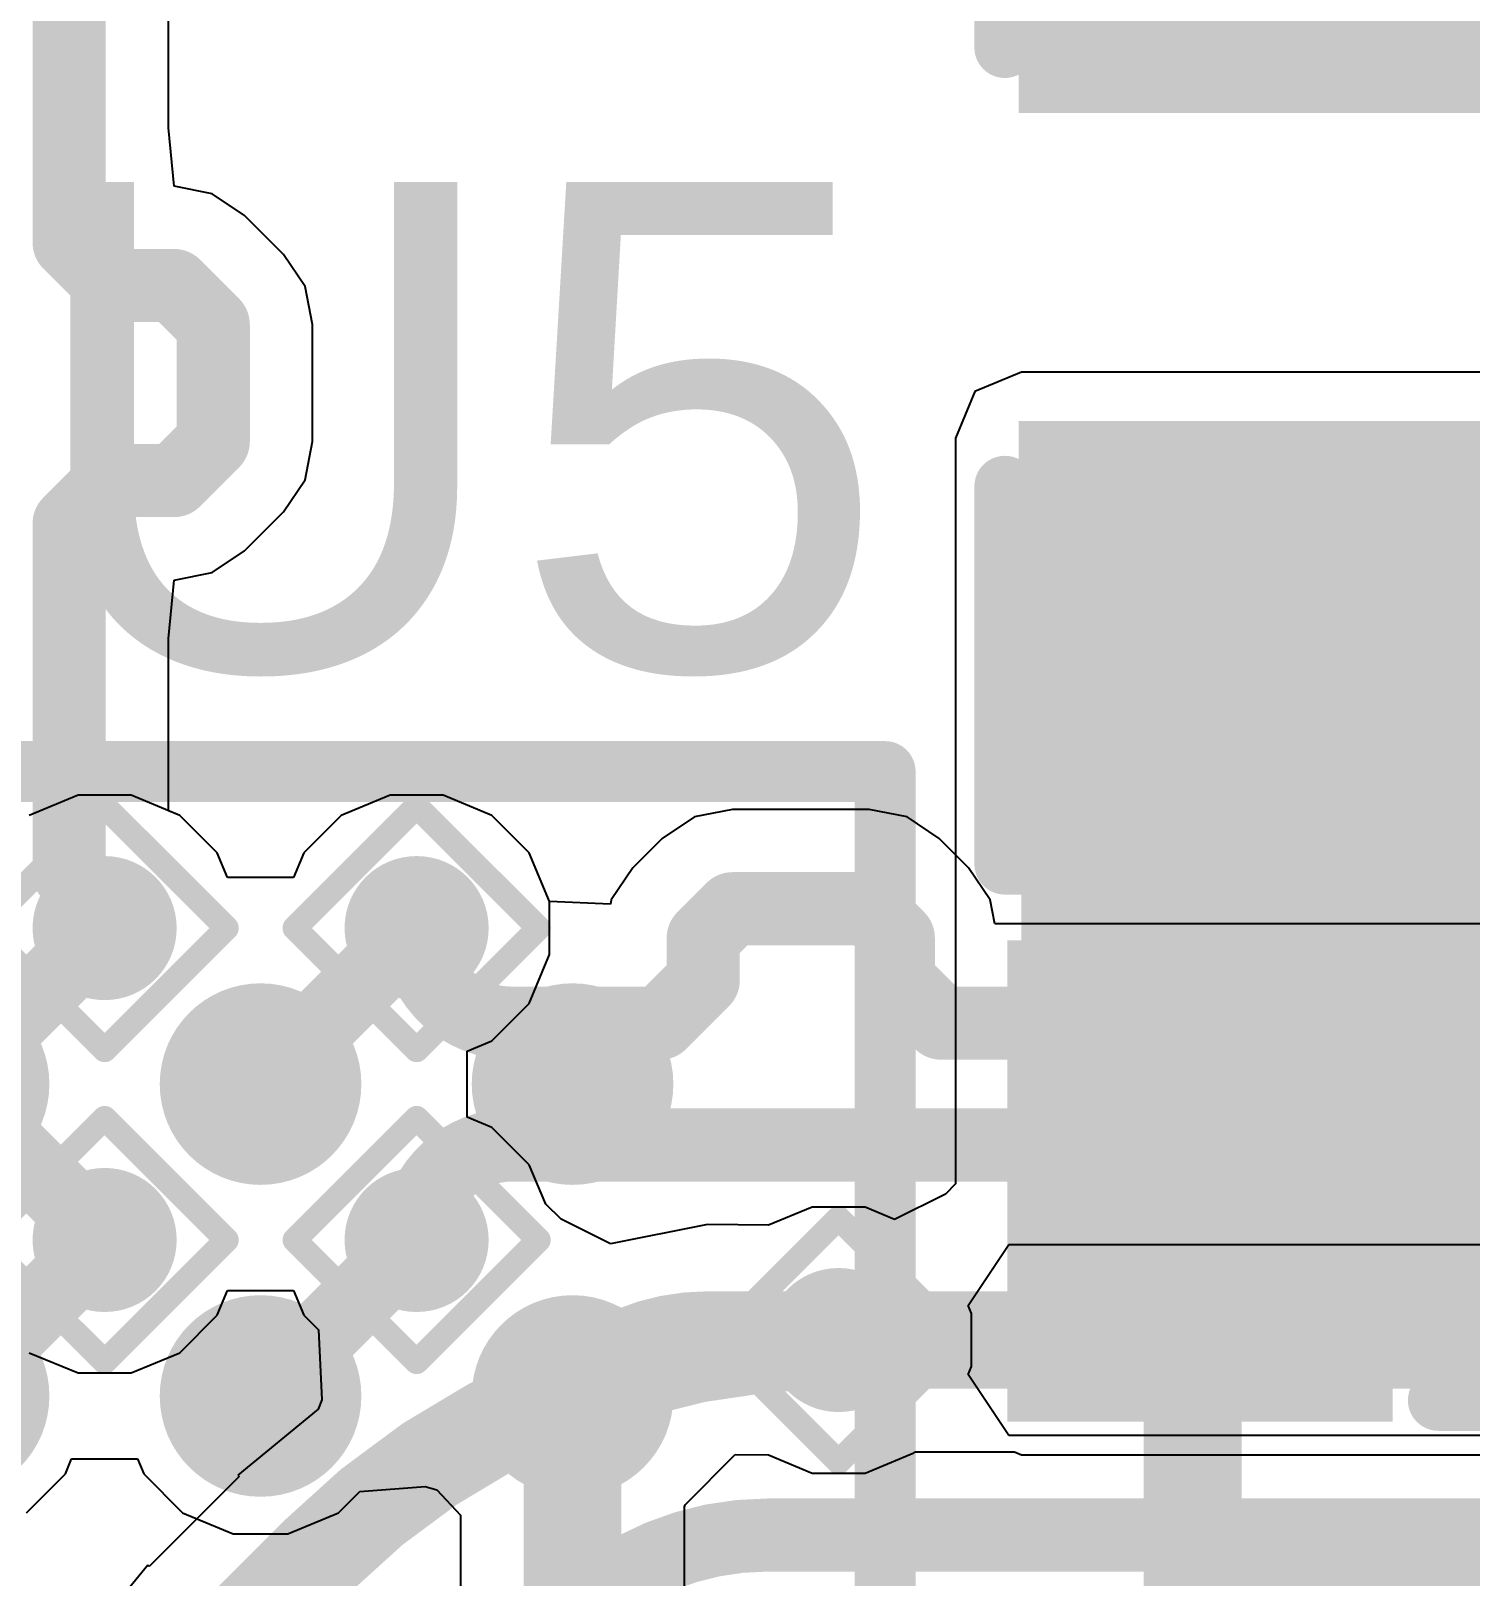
# Model space of a CAD drawing. Header units: inches. Extents: x -0.2 to 17.4, y -0.2 to 2.6.
# Drawn here: x 1.0958 to 1.2138, y 0.3406 to 0.4674 of the extents above; entities that cross this region are included whole.
import ezdxf

# ---------------------------------------------------------------- set-up
doc = ezdxf.new("R2010")
doc.units = ezdxf.units.IN
doc.header["$MEASUREMENT"] = 0
for name, color, linetype in [('Bottom Layer', 5, 'Continuous'), ('Drill Drawing', 1, 'Continuous'), ('Top Layer', 1, 'Continuous'), ('Top Overlay', 2, 'Continuous'), ('Top Paste', 8, 'Continuous'), ('Top Solder', 216, 'Continuous'), ('Via Holes', 16, 'Continuous')]:
    doc.layers.add(name, color=color, linetype=linetype)
doc.styles.add('Arial', font='', dxfattribs={"height": 0.2})
doc.styles.add('Arial_Bold', font='', dxfattribs={"height": 0.2})
doc.styles.get('Arial').set_extended_font_data('Arial')
doc.styles.get('Arial_Bold').set_extended_font_data('Arial', bold=True)

# ---------------------------------------------------------------- blocks, each defined once
blk = doc.blocks.new('TC358870XBG_17')
at = {"layer": 'Top Layer'}
h = blk.add_hatch(color=1, dxfattribs=at)
edge = h.paths.add_edge_path()
edge.add_arc((0.08957, 0.11516), 0.0063, 0, 360)
h = blk.add_hatch(color=1, dxfattribs=at)
edge = h.paths.add_edge_path()
edge.add_arc((0.11516, 0.11516), 0.0063, 0, 360)
h = blk.add_hatch(color=1, dxfattribs=at)
edge = h.paths.add_edge_path()
edge.add_arc((0.08957, 0.08957), 0.0063, 0, 360)
h = blk.add_hatch(color=1, dxfattribs=at)
edge = h.paths.add_edge_path()
edge.add_arc((0.11516, 0.08957), 0.0063, 0, 360)
at = {"layer": 'Top Paste'}
h = blk.add_hatch(color=8, dxfattribs=at)
edge = h.paths.add_edge_path()
edge.add_arc((0.08957, 0.11516), 0.0063, 0, 360)
h = blk.add_hatch(color=8, dxfattribs=at)
edge = h.paths.add_edge_path()
edge.add_arc((0.11516, 0.11516), 0.0063, 0, 360)
h = blk.add_hatch(color=8, dxfattribs=at)
edge = h.paths.add_edge_path()
edge.add_arc((0.08957, 0.08957), 0.0063, 0, 360)
h = blk.add_hatch(color=8, dxfattribs=at)
edge = h.paths.add_edge_path()
edge.add_arc((0.11516, 0.08957), 0.0063, 0, 360)
at = {"layer": 'Top Solder'}
h = blk.add_hatch(color=216, dxfattribs=at)
edge = h.paths.add_edge_path()
edge.add_arc((0.06398, 0.11516), 0.00827, 0, 360)
h = blk.add_hatch(color=216, dxfattribs=at)
edge = h.paths.add_edge_path()
edge.add_arc((0.08957, 0.11516), 0.00827, 0, 360)
h = blk.add_hatch(color=216, dxfattribs=at)
edge = h.paths.add_edge_path()
edge.add_arc((0.11516, 0.11516), 0.00827, 0, 360)
h = blk.add_hatch(color=216, dxfattribs=at)
edge = h.paths.add_edge_path()
edge.add_arc((0.06398, 0.08957), 0.00827, 0, 360)
h = blk.add_hatch(color=216, dxfattribs=at)
edge = h.paths.add_edge_path()
edge.add_arc((0.08957, 0.08957), 0.00827, 0, 360)
h = blk.add_hatch(color=216, dxfattribs=at)
edge = h.paths.add_edge_path()
edge.add_arc((0.11516, 0.08957), 0.00827, 0, 360)
at = {"layer": 'Top Overlay'}
for points in [[(-0.1408, 0.1408, 0.005, 0.005, 0), (0.1408, 0.1408, 0.005, 0.005, 0)], [(0.1408, -0.1408, 0.005, 0.005, 0), (0.1408, 0.1408, 0.005, 0.005, 0)]]:
    blk.add_lwpolyline(points, format="xyseb", dxfattribs=at)
blk.add_lwpolyline([(0.13955, 0.1408, 0.0025, 0.0025, 1), (0.14205, 0.1408, 0.0025, 0.0025, 1)], format="xyseb", close=True, dxfattribs=at)
blk.add_lwpolyline([(0.13955, 0.1408, 0.0025, 0.0025, 1), (0.14205, 0.1408, 0.0025, 0.0025, 1)], format="xyseb", close=True, dxfattribs=at)
blk = doc.blocks.new('IND_0603__1608_M_______75')
at = {"layer": 'Top Layer'}
for points in [[(-0.03937, 0.01575), (-0.01575, 0.01575), (-0.01575, -0.01575), (-0.03937, -0.01575)], [(0.01575, 0.01575), (0.03937, 0.01575), (0.03937, -0.01575), (0.01575, -0.01575)]]:
    blk.add_hatch(color=1, dxfattribs=at).paths.add_polyline_path(points)
at = {"layer": 'Top Paste'}
for points in [[(-0.03937, 0.01575), (-0.01575, 0.01575), (-0.01575, -0.01575), (-0.03937, -0.01575)], [(0.01575, 0.01575), (0.03937, 0.01575), (0.03937, -0.01575), (0.01575, -0.01575)]]:
    blk.add_hatch(color=8, dxfattribs=at).paths.add_polyline_path(points)
at = {"layer": 'Top Solder'}
for points in [[(-0.04337, 0.01975), (-0.01175, 0.01975), (-0.01175, -0.01975), (-0.04337, -0.01975)], [(0.01175, 0.01975), (0.04337, 0.01975), (0.04337, -0.01975), (0.01175, -0.01975)]]:
    blk.add_hatch(color=216, dxfattribs=at).paths.add_polyline_path(points)
at = {"layer": 'Top Overlay'}
for points in [[(-0.008, 0.018, 0.005, 0.005, 0), (0.009, 0.018, 0.005, 0.005, 0)], [(-0.008, -0.018, 0.005, 0.005, 0), (0.009, -0.018, 0.005, 0.005, 0)]]:
    blk.add_lwpolyline(points, format="xyseb", dxfattribs=at)
for points in [[(-0.00925, 0.018, 0.0025, 0.0025, 1), (-0.00675, 0.018, 0.0025, 0.0025, 1)], [(0.00775, 0.018, 0.0025, 0.0025, 1), (0.01025, 0.018, 0.0025, 0.0025, 1)], [(-0.00925, -0.018, 0.0025, 0.0025, 1), (-0.00675, -0.018, 0.0025, 0.0025, 1)], [(0.00775, -0.018, 0.0025, 0.0025, 1), (0.01025, -0.018, 0.0025, 0.0025, 1)]]:
    blk.add_lwpolyline(points, format="xyseb", close=True, dxfattribs=at)
blk = doc.blocks.new('C___0603_89')
at = {"layer": 'Top Layer'}
for points in [[(-0.015, 0.0175), (-0.015, -0.0175), (-0.045, -0.0175), (-0.045, 0.0175)], [(0.045, 0.0175), (0.045, -0.0175), (0.015, -0.0175), (0.015, 0.0175)]]:
    blk.add_hatch(color=1, dxfattribs=at).paths.add_polyline_path(points)
at = {"layer": 'Top Paste'}
for points in [[(-0.015, 0.0175), (-0.015, -0.0175), (-0.045, -0.0175), (-0.045, 0.0175)], [(0.045, 0.0175), (0.045, -0.0175), (0.015, -0.0175), (0.015, 0.0175)]]:
    blk.add_hatch(color=8, dxfattribs=at).paths.add_polyline_path(points)
at = {"layer": 'Top Solder'}
for points in [[(-0.01264, 0.01986), (-0.01264, -0.01986), (-0.04736, -0.01986), (-0.04736, 0.01986)], [(0.04736, 0.01986), (0.04736, -0.01986), (0.01264, -0.01986), (0.01264, 0.01986)]]:
    blk.add_hatch(color=216, dxfattribs=at).paths.add_polyline_path(points)
at = {"layer": 'Top Overlay'}
for points in [[(-0.049, -0.021, 0.005, 0.005, 0), (-0.049, 0.021, 0.005, 0.005, 0)], [(-0.018, 0.021, 0.005, 0.005, 0), (-0.049, 0.021, 0.005, 0.005, 0)], [(0.049, 0.021, 0.005, 0.005, 0), (0.018, 0.021, 0.005, 0.005, 0)], [(0.049, -0.021, 0.005, 0.005, 0), (0.049, 0.021, 0.005, 0.005, 0)], [(-0.018, -0.021, 0.005, 0.005, 0), (-0.049, -0.021, 0.005, 0.005, 0)], [(0.049, -0.021, 0.005, 0.005, 0), (0.018, -0.021, 0.005, 0.005, 0)]]:
    blk.add_lwpolyline(points, format="xyseb", dxfattribs=at)
for points in [[(-0.05025, 0.021, 0.0025, 0.0025, 1), (-0.04775, 0.021, 0.0025, 0.0025, 1)], [(-0.05025, 0.021, 0.0025, 0.0025, 1), (-0.04775, 0.021, 0.0025, 0.0025, 1)], [(-0.01925, 0.021, 0.0025, 0.0025, 1), (-0.01675, 0.021, 0.0025, 0.0025, 1)], [(0.01675, 0.021, 0.0025, 0.0025, 1), (0.01925, 0.021, 0.0025, 0.0025, 1)], [(0.04775, 0.021, 0.0025, 0.0025, 1), (0.05025, 0.021, 0.0025, 0.0025, 1)], [(0.04775, 0.021, 0.0025, 0.0025, 1), (0.05025, 0.021, 0.0025, 0.0025, 1)], [(-0.05025, -0.021, 0.0025, 0.0025, 1), (-0.04775, -0.021, 0.0025, 0.0025, 1)], [(-0.05025, -0.021, 0.0025, 0.0025, 1), (-0.04775, -0.021, 0.0025, 0.0025, 1)], [(-0.01925, -0.021, 0.0025, 0.0025, 1), (-0.01675, -0.021, 0.0025, 0.0025, 1)], [(0.01675, -0.021, 0.0025, 0.0025, 1), (0.01925, -0.021, 0.0025, 0.0025, 1)], [(0.04775, -0.021, 0.0025, 0.0025, 1), (0.05025, -0.021, 0.0025, 0.0025, 1)], [(0.04775, -0.021, 0.0025, 0.0025, 1), (0.05025, -0.021, 0.0025, 0.0025, 1)]]:
    blk.add_lwpolyline(points, format="xyseb", close=True, dxfattribs=at)

msp = doc.modelspace()

# ---------------------------------------------------------------- hatches: boundary and pattern name
at = {"layer": 'Bottom Layer'}
h = msp.add_hatch(color=5, dxfattribs=at)
edge = h.paths.add_edge_path()
edge.add_arc((1.1018, 0.3938), 0.00591, 0, 360)
h = msp.add_hatch(color=5, dxfattribs=at)
edge = h.paths.add_edge_path()
edge.add_arc((1.12739, 0.3938), 0.00591, 0, 360)
h = msp.add_hatch(color=5, dxfattribs=at)
edge = h.paths.add_edge_path()
edge.add_arc((1.1018, 0.36821), 0.00591, 0, 360)
h = msp.add_hatch(color=5, dxfattribs=at)
edge = h.paths.add_edge_path()
edge.add_arc((1.12739, 0.36821), 0.00591, 0, 360)
h = msp.add_hatch(color=5, dxfattribs=at)
edge = h.paths.add_edge_path()
edge.add_arc((1.162, 0.36), 0.00591, 0, 360)
at = {"layer": 'Top Layer'}
for points in [[(1.177, 0.403), (1.27, 0.403), (1.27, 0.434), (1.177, 0.434)], [(1.177, 0.356), (1.215, 0.356), (1.215, 0.434), (1.177, 0.434)]]:
    msp.add_hatch(color=1, dxfattribs=at).paths.add_polyline_path(points)
h = msp.add_hatch(color=1, dxfattribs=at)
edge = h.paths.add_edge_path()
edge.add_arc((1.1018, 0.3938), 0.00591, 0, 360)
h = msp.add_hatch(color=1, dxfattribs=at)
edge = h.paths.add_edge_path()
edge.add_arc((1.12739, 0.3938), 0.00591, 0, 360)
h = msp.add_hatch(color=1, dxfattribs=at)
edge = h.paths.add_edge_path()
edge.add_arc((1.1018, 0.36821), 0.00591, 0, 360)
h = msp.add_hatch(color=1, dxfattribs=at)
edge = h.paths.add_edge_path()
edge.add_arc((1.12739, 0.36821), 0.00591, 0, 360)
h = msp.add_hatch(color=1, dxfattribs=at)
edge = h.paths.add_edge_path()
edge.add_arc((1.162, 0.36), 0.00591, 0, 360)
at = {"layer": 'Via Holes'}
h = msp.add_hatch(color=7, dxfattribs=at)
edge = h.paths.add_edge_path()
edge.add_arc((1.1018, 0.3938), 0.00394, 0, 360)
h = msp.add_hatch(color=7, dxfattribs=at)
edge = h.paths.add_edge_path()
edge.add_arc((1.12739, 0.3938), 0.00394, 0, 360)
h = msp.add_hatch(color=7, dxfattribs=at)
edge = h.paths.add_edge_path()
edge.add_arc((1.1018, 0.36821), 0.00394, 0, 360)
h = msp.add_hatch(color=7, dxfattribs=at)
edge = h.paths.add_edge_path()
edge.add_arc((1.12739, 0.36821), 0.00394, 0, 360)
h = msp.add_hatch(color=7, dxfattribs=at)
edge = h.paths.add_edge_path()
edge.add_arc((1.162, 0.36), 0.00394, 0, 360)

# ---------------------------------------------------------------- linework, layer by layer
at = {"layer": 'Bottom Layer'}
for p, q in [((1.10705, 0.45947), (1.10705, 0.482)), ((1.10751, 0.45467), (1.10705, 0.45947)), ((1.11063, 0.45405), (1.10751, 0.45467)), ((1.11327, 0.45228), (1.11063, 0.45405)), ((1.11647, 0.44908), (1.11327, 0.45228)), ((1.11824, 0.44644), (1.11647, 0.44908)), ((1.11647, 0.44908), (1.11647, 0.44908)), ((1.11886, 0.44332), (1.11824, 0.44644)), ((1.11886, 0.44331), (1.11886, 0.44332)), ((1.11886, 0.43372), (1.11886, 0.44331)), ((1.11824, 0.43059), (1.11886, 0.43372)), ((1.11886, 0.43372), (1.11886, 0.43372)), ((1.11647, 0.42795), (1.11824, 0.43059)), ((1.11327, 0.42475), (1.11647, 0.42795)), ((1.11647, 0.42795), (1.11647, 0.42795)), ((1.11063, 0.42298), (1.11327, 0.42475)), ((1.10705, 0.41756), (1.10751, 0.42236)), ((1.10751, 0.42236), (1.11063, 0.42298)), ((1.10705, 0.40342), (1.10705, 0.41756)), ((1.12522, 0.4047), (1.12121, 0.40304)), ((1.12956, 0.4047), (1.12522, 0.4047)), ((1.13356, 0.40304), (1.12956, 0.4047)), ((1.10797, 0.40304), (1.10705, 0.40342)), ((1.1533, 0.40354), (1.15018, 0.40292)), ((1.1645, 0.40354), (1.1533, 0.40354)), ((1.1533, 0.40354), (1.1533, 0.40354)), ((1.16762, 0.40292), (1.1645, 0.40354)), ((1.1645, 0.40354), (1.1645, 0.40354)), ((1.11104, 0.39997), (1.10797, 0.40304)), ((1.12121, 0.40304), (1.11814, 0.39997)), ((1.13663, 0.39997), (1.13356, 0.40304)), ((1.15018, 0.40292), (1.14753, 0.40115)), ((1.17026, 0.40115), (1.16762, 0.40292)), ((1.14753, 0.40115), (1.14513, 0.39875)), ((1.14753, 0.40115), (1.14753, 0.40115)), ((1.17266, 0.39875), (1.17026, 0.40115)), ((1.11189, 0.39794), (1.11104, 0.39997)), ((1.11814, 0.39997), (1.1173, 0.39794)), ((1.13829, 0.39597), (1.13663, 0.39997)), ((1.14513, 0.39875), (1.14336, 0.39611)), ((1.17443, 0.39611), (1.17266, 0.39875)), ((1.17266, 0.39875), (1.17266, 0.39875)), ((1.1173, 0.39794), (1.11189, 0.39794)), ((1.14329, 0.39576), (1.13829, 0.39597)), ((1.14336, 0.39611), (1.14329, 0.39576)), ((1.17482, 0.39416), (1.17443, 0.39611)), ((1.22386, 0.39416), (1.17482, 0.39416)), ((1.17263, 0.36284), (1.17597, 0.36784)), ((1.17597, 0.36784), (1.228, 0.36784)), ((1.11104, 0.36203), (1.11189, 0.36407)), ((1.11189, 0.36407), (1.1173, 0.36407)), ((1.1173, 0.36407), (1.11814, 0.36203)), ((1.17291, 0.36217), (1.17263, 0.36284)), ((1.10797, 0.35896), (1.11104, 0.36203)), ((1.11814, 0.36203), (1.11934, 0.36083)), ((1.17291, 0.35783), (1.17291, 0.36217)), ((1.11934, 0.36083), (1.11962, 0.35509)), ((1.09562, 0.35896), (1.09963, 0.3573)), ((1.10397, 0.3573), (1.10797, 0.35896)), ((1.17263, 0.35716), (1.17291, 0.35783)), ((1.09963, 0.3573), (1.10397, 0.3573)), ((1.17597, 0.35216), (1.17263, 0.35716)), ((1.11962, 0.35509), (1.11931, 0.35433)), ((1.11931, 0.35433), (1.11272, 0.34892)), ((1.322, 0.35216), (1.17597, 0.35216)), ((1.11283, 0.34881), (1.10546, 0.34143)), ((1.11272, 0.34892), (1.11283, 0.34881)), ((1.11283, 0.34881), (1.11283, 0.34881)), ((1.10535, 0.34153), (1.09701, 0.33137)), ((1.10545, 0.34143), (1.10535, 0.34153)), ((1.10546, 0.34143), (1.10545, 0.34143))]:
    msp.add_line(p, q, dxfattribs=at)
for points in [[(1.09889, 0.45003, 0.006, 0.006, 0), (1.09889, 0.482, 0.006, 0.006, 0)], [(1.09889, 0.45003, 0.006, 0.006, 0), (1.10241, 0.44652, 0.006, 0.006, 0)], [(1.10241, 0.44652, 0.006, 0.006, 0), (1.10751, 0.44652, 0.006, 0.006, 0)], [(1.10751, 0.44652, 0.006, 0.006, 0), (1.11071, 0.44332, 0.006, 0.006, 0)], [(1.11071, 0.43372, 0.006, 0.006, 0), (1.11071, 0.44332, 0.006, 0.006, 0)], [(1.10751, 0.43052, 0.006, 0.006, 0), (1.11071, 0.43372, 0.006, 0.006, 0)], [(1.09889, 0.427, 0.006, 0.006, 0), (1.10241, 0.43052, 0.006, 0.006, 0)], [(1.10241, 0.43052, 0.006, 0.006, 0), (1.10751, 0.43052, 0.006, 0.006, 0)], [(1.09889, 0.408, 0.006, 0.006, 0), (1.09889, 0.427, 0.006, 0.006, 0)], [(1.09889, 0.39827, 0.006, 0.006, 0), (1.09889, 0.408, 0.006, 0.006, 0)], [(1.09889, 0.39827, 0.006, 0.006, 0), (1.1018, 0.39537, 0.006, 0.006, 0)], [(1.1018, 0.3938, 0.006, 0.006, 0), (1.1018, 0.39537, 0.006, 0.006, 0)], [(1.1509, 0.39299, 0.006, 0.006, 0), (1.1533, 0.39539, 0.006, 0.006, 0)], [(1.1533, 0.39539, 0.006, 0.006, 0), (1.1645, 0.39539, 0.006, 0.006, 0)], [(1.1645, 0.39539, 0.006, 0.006, 0), (1.1669, 0.39299, 0.006, 0.006, 0)], [(1.13518, 0.386, 0.006, 0.006, -0.414214), (1.12739, 0.3938, 0.006, 0.006, 0)], [(1.1509, 0.38952, 0.006, 0.006, 0), (1.1509, 0.39299, 0.006, 0.006, 0)], [(1.1669, 0.38952, 0.006, 0.006, 0), (1.1669, 0.39299, 0.006, 0.006, 0)], [(1.14738, 0.386, 0.006, 0.006, 0), (1.1509, 0.38952, 0.006, 0.006, 0)], [(1.1669, 0.38952, 0.006, 0.006, 0), (1.17041, 0.386, 0.006, 0.006, 0)], [(1.13518, 0.386, 0.006, 0.006, 0), (1.14438, 0.386, 0.006, 0.006, 0)], [(1.14438, 0.386, 0.006, 0.006, 0), (1.14738, 0.386, 0.006, 0.006, 0)], [(1.17041, 0.386, 0.006, 0.006, 0), (1.1792, 0.386, 0.006, 0.006, 0)], [(1.1792, 0.386, 0.006, 0.006, 0), (1.22386, 0.386, 0.006, 0.006, 0)], [(1.09065, 0.37935, 0.006, 0.006, 0), (1.1018, 0.36821, 0.006, 0.006, 0)], [(1.12739, 0.36821, 0.006, 0.006, -0.414214), (1.13518, 0.376, 0.006, 0.006, 0)], [(1.13518, 0.376, 0.006, 0.006, 0), (1.228, 0.376, 0.006, 0.006, 0)], [(1.11932, 0.34232, 0.008, 0.008, -0.198912), (1.162, 0.36, 0.008, 0.008, 0)], [(1.11195, 0.33495, 0.008, 0.008, 0), (1.11932, 0.34232, 0.008, 0.008, 0)], [(1.13989, 0.33726, 0.006, 0.006, -0.198912), (1.15615, 0.344, 0.006, 0.006, 0)], [(1.15615, 0.344, 0.006, 0.006, 0), (1.322, 0.344, 0.006, 0.006, 0)]]:
    msp.add_lwpolyline(points, format="xyseb", dxfattribs=at)
for points in [[(1.09739, 0.45003, 0.003, 0.003, 1), (1.10039, 0.45003, 0.003, 0.003, 1)], [(1.09739, 0.45003, 0.003, 0.003, 1), (1.10039, 0.45003, 0.003, 0.003, 1)], [(1.10091, 0.44652, 0.003, 0.003, 1), (1.10391, 0.44652, 0.003, 0.003, 1)], [(1.10091, 0.44652, 0.003, 0.003, 1), (1.10391, 0.44652, 0.003, 0.003, 1)], [(1.10601, 0.44652, 0.003, 0.003, 1), (1.10901, 0.44652, 0.003, 0.003, 1)], [(1.10601, 0.44652, 0.003, 0.003, 1), (1.10901, 0.44652, 0.003, 0.003, 1)], [(1.10921, 0.44332, 0.003, 0.003, 1), (1.11221, 0.44332, 0.003, 0.003, 1)], [(1.10921, 0.44332, 0.003, 0.003, 1), (1.11221, 0.44332, 0.003, 0.003, 1)], [(1.10921, 0.43372, 0.003, 0.003, 1), (1.11221, 0.43372, 0.003, 0.003, 1)], [(1.10921, 0.43372, 0.003, 0.003, 1), (1.11221, 0.43372, 0.003, 0.003, 1)], [(1.10091, 0.43052, 0.003, 0.003, 1), (1.10391, 0.43052, 0.003, 0.003, 1)], [(1.10091, 0.43052, 0.003, 0.003, 1), (1.10391, 0.43052, 0.003, 0.003, 1)], [(1.10601, 0.43052, 0.003, 0.003, 1), (1.10901, 0.43052, 0.003, 0.003, 1)], [(1.10601, 0.43052, 0.003, 0.003, 1), (1.10901, 0.43052, 0.003, 0.003, 1)], [(1.09739, 0.427, 0.003, 0.003, 1), (1.10039, 0.427, 0.003, 0.003, 1)], [(1.09739, 0.427, 0.003, 0.003, 1), (1.10039, 0.427, 0.003, 0.003, 1)], [(1.09739, 0.408, 0.003, 0.003, 1), (1.10039, 0.408, 0.003, 0.003, 1)], [(1.09739, 0.408, 0.003, 0.003, 1), (1.10039, 0.408, 0.003, 0.003, 1)], [(1.09739, 0.39827, 0.003, 0.003, 1), (1.10039, 0.39827, 0.003, 0.003, 1)], [(1.09739, 0.39827, 0.003, 0.003, 1), (1.10039, 0.39827, 0.003, 0.003, 1)], [(1.1003, 0.39537, 0.003, 0.003, 1), (1.1033, 0.39537, 0.003, 0.003, 1)], [(1.1003, 0.39537, 0.003, 0.003, 1), (1.1033, 0.39537, 0.003, 0.003, 1)], [(1.1518, 0.39539, 0.003, 0.003, 1), (1.1548, 0.39539, 0.003, 0.003, 1)], [(1.1518, 0.39539, 0.003, 0.003, 1), (1.1548, 0.39539, 0.003, 0.003, 1)], [(1.163, 0.39539, 0.003, 0.003, 1), (1.166, 0.39539, 0.003, 0.003, 1)], [(1.163, 0.39539, 0.003, 0.003, 1), (1.166, 0.39539, 0.003, 0.003, 1)], [(1.1003, 0.3938, 0.003, 0.003, 1), (1.1033, 0.3938, 0.003, 0.003, 1)], [(1.12589, 0.3938, 0.003, 0.003, 1), (1.12889, 0.3938, 0.003, 0.003, 1)], [(1.1494, 0.39299, 0.003, 0.003, 1), (1.1524, 0.39299, 0.003, 0.003, 1)], [(1.1494, 0.39299, 0.003, 0.003, 1), (1.1524, 0.39299, 0.003, 0.003, 1)], [(1.1654, 0.39299, 0.003, 0.003, 1), (1.1684, 0.39299, 0.003, 0.003, 1)], [(1.1654, 0.39299, 0.003, 0.003, 1), (1.1684, 0.39299, 0.003, 0.003, 1)], [(1.1494, 0.38952, 0.003, 0.003, 1), (1.1524, 0.38952, 0.003, 0.003, 1)], [(1.1494, 0.38952, 0.003, 0.003, 1), (1.1524, 0.38952, 0.003, 0.003, 1)], [(1.1654, 0.38952, 0.003, 0.003, 1), (1.1684, 0.38952, 0.003, 0.003, 1)], [(1.1654, 0.38952, 0.003, 0.003, 1), (1.1684, 0.38952, 0.003, 0.003, 1)], [(1.13368, 0.386, 0.003, 0.003, 1), (1.13668, 0.386, 0.003, 0.003, 1)], [(1.13368, 0.386, 0.003, 0.003, 1), (1.13668, 0.386, 0.003, 0.003, 1)], [(1.14288, 0.386, 0.003, 0.003, 1), (1.14588, 0.386, 0.003, 0.003, 1)], [(1.14288, 0.386, 0.003, 0.003, 1), (1.14588, 0.386, 0.003, 0.003, 1)], [(1.14588, 0.386, 0.003, 0.003, 1), (1.14888, 0.386, 0.003, 0.003, 1)], [(1.14588, 0.386, 0.003, 0.003, 1), (1.14888, 0.386, 0.003, 0.003, 1)], [(1.16891, 0.386, 0.003, 0.003, 1), (1.17191, 0.386, 0.003, 0.003, 1)], [(1.16891, 0.386, 0.003, 0.003, 1), (1.17191, 0.386, 0.003, 0.003, 1)], [(1.1777, 0.386, 0.003, 0.003, 1), (1.1807, 0.386, 0.003, 0.003, 1)], [(1.1777, 0.386, 0.003, 0.003, 1), (1.1807, 0.386, 0.003, 0.003, 1)], [(1.13368, 0.376, 0.003, 0.003, 1), (1.13668, 0.376, 0.003, 0.003, 1)], [(1.13368, 0.376, 0.003, 0.003, 1), (1.13668, 0.376, 0.003, 0.003, 1)], [(1.1003, 0.36821, 0.003, 0.003, 1), (1.1033, 0.36821, 0.003, 0.003, 1)], [(1.12589, 0.36821, 0.003, 0.003, 1), (1.12889, 0.36821, 0.003, 0.003, 1)], [(1.16, 0.36, 0.004, 0.004, 1), (1.164, 0.36, 0.004, 0.004, 1)], [(1.11732, 0.34232, 0.004, 0.004, 1), (1.12132, 0.34232, 0.004, 0.004, 1)], [(1.11732, 0.34232, 0.004, 0.004, 1), (1.12132, 0.34232, 0.004, 0.004, 1)], [(1.15465, 0.344, 0.003, 0.003, 1), (1.15765, 0.344, 0.003, 0.003, 1)], [(1.15465, 0.344, 0.003, 0.003, 1), (1.15765, 0.344, 0.003, 0.003, 1)]]:
    msp.add_lwpolyline(points, format="xyseb", close=True, dxfattribs=at)
at = {"layer": 'Drill Drawing'}
for points in [[(1.0918, 0.3938, 0.002, 0.002, 0), (1.1018, 0.4038, 0.002, 0.002, 0)], [(1.1018, 0.4038, 0.002, 0.002, 0), (1.1118, 0.3938, 0.002, 0.002, 0)], [(1.11739, 0.3938, 0.002, 0.002, 0), (1.12739, 0.4038, 0.002, 0.002, 0)], [(1.12739, 0.4038, 0.002, 0.002, 0), (1.13739, 0.3938, 0.002, 0.002, 0)], [(1.0918, 0.3938, 0.002, 0.002, 0), (1.1018, 0.3838, 0.002, 0.002, 0)], [(1.1018, 0.3838, 0.002, 0.002, 0), (1.1118, 0.3938, 0.002, 0.002, 0)], [(1.11739, 0.3938, 0.002, 0.002, 0), (1.12739, 0.3838, 0.002, 0.002, 0)], [(1.12739, 0.3838, 0.002, 0.002, 0), (1.13739, 0.3938, 0.002, 0.002, 0)], [(1.0918, 0.36821, 0.002, 0.002, 0), (1.1018, 0.37821, 0.002, 0.002, 0)], [(1.1018, 0.37821, 0.002, 0.002, 0), (1.1118, 0.36821, 0.002, 0.002, 0)], [(1.11739, 0.36821, 0.002, 0.002, 0), (1.12739, 0.37821, 0.002, 0.002, 0)], [(1.12739, 0.37821, 0.002, 0.002, 0), (1.13739, 0.36821, 0.002, 0.002, 0)], [(1.152, 0.36, 0.002, 0.002, 0), (1.162, 0.37, 0.002, 0.002, 0)], [(1.162, 0.37, 0.002, 0.002, 0), (1.172, 0.36, 0.002, 0.002, 0)], [(1.0918, 0.36821, 0.002, 0.002, 0), (1.1018, 0.35821, 0.002, 0.002, 0)], [(1.1018, 0.35821, 0.002, 0.002, 0), (1.1118, 0.36821, 0.002, 0.002, 0)], [(1.11739, 0.36821, 0.002, 0.002, 0), (1.12739, 0.35821, 0.002, 0.002, 0)], [(1.12739, 0.35821, 0.002, 0.002, 0), (1.13739, 0.36821, 0.002, 0.002, 0)], [(1.152, 0.36, 0.002, 0.002, 0), (1.162, 0.35, 0.002, 0.002, 0)], [(1.162, 0.35, 0.002, 0.002, 0), (1.172, 0.36, 0.002, 0.002, 0)]]:
    msp.add_lwpolyline(points, format="xyseb", dxfattribs=at)
for points in [[(1.1013, 0.4038, 0.001, 0.001, 1), (1.1023, 0.4038, 0.001, 0.001, 1)], [(1.1013, 0.4038, 0.001, 0.001, 1), (1.1023, 0.4038, 0.001, 0.001, 1)], [(1.12689, 0.4038, 0.001, 0.001, 1), (1.12789, 0.4038, 0.001, 0.001, 1)], [(1.12689, 0.4038, 0.001, 0.001, 1), (1.12789, 0.4038, 0.001, 0.001, 1)], [(1.1113, 0.3938, 0.001, 0.001, 1), (1.1123, 0.3938, 0.001, 0.001, 1)], [(1.1113, 0.3938, 0.001, 0.001, 1), (1.1123, 0.3938, 0.001, 0.001, 1)], [(1.11689, 0.3938, 0.001, 0.001, 1), (1.11789, 0.3938, 0.001, 0.001, 1)], [(1.11689, 0.3938, 0.001, 0.001, 1), (1.11789, 0.3938, 0.001, 0.001, 1)], [(1.13689, 0.3938, 0.001, 0.001, 1), (1.13789, 0.3938, 0.001, 0.001, 1)], [(1.13689, 0.3938, 0.001, 0.001, 1), (1.13789, 0.3938, 0.001, 0.001, 1)], [(1.1013, 0.3838, 0.001, 0.001, 1), (1.1023, 0.3838, 0.001, 0.001, 1)], [(1.1013, 0.3838, 0.001, 0.001, 1), (1.1023, 0.3838, 0.001, 0.001, 1)], [(1.12689, 0.3838, 0.001, 0.001, 1), (1.12789, 0.3838, 0.001, 0.001, 1)], [(1.12689, 0.3838, 0.001, 0.001, 1), (1.12789, 0.3838, 0.001, 0.001, 1)], [(1.1013, 0.37821, 0.001, 0.001, 1), (1.1023, 0.37821, 0.001, 0.001, 1)], [(1.1013, 0.37821, 0.001, 0.001, 1), (1.1023, 0.37821, 0.001, 0.001, 1)], [(1.12689, 0.37821, 0.001, 0.001, 1), (1.12789, 0.37821, 0.001, 0.001, 1)], [(1.12689, 0.37821, 0.001, 0.001, 1), (1.12789, 0.37821, 0.001, 0.001, 1)], [(1.1615, 0.37, 0.001, 0.001, 1), (1.1625, 0.37, 0.001, 0.001, 1)], [(1.1615, 0.37, 0.001, 0.001, 1), (1.1625, 0.37, 0.001, 0.001, 1)], [(1.1113, 0.36821, 0.001, 0.001, 1), (1.1123, 0.36821, 0.001, 0.001, 1)], [(1.1113, 0.36821, 0.001, 0.001, 1), (1.1123, 0.36821, 0.001, 0.001, 1)], [(1.11689, 0.36821, 0.001, 0.001, 1), (1.11789, 0.36821, 0.001, 0.001, 1)], [(1.11689, 0.36821, 0.001, 0.001, 1), (1.11789, 0.36821, 0.001, 0.001, 1)], [(1.13689, 0.36821, 0.001, 0.001, 1), (1.13789, 0.36821, 0.001, 0.001, 1)], [(1.13689, 0.36821, 0.001, 0.001, 1), (1.13789, 0.36821, 0.001, 0.001, 1)], [(1.1515, 0.36, 0.001, 0.001, 1), (1.1525, 0.36, 0.001, 0.001, 1)], [(1.1515, 0.36, 0.001, 0.001, 1), (1.1525, 0.36, 0.001, 0.001, 1)], [(1.1715, 0.36, 0.001, 0.001, 1), (1.1725, 0.36, 0.001, 0.001, 1)], [(1.1715, 0.36, 0.001, 0.001, 1), (1.1725, 0.36, 0.001, 0.001, 1)], [(1.1013, 0.35821, 0.001, 0.001, 1), (1.1023, 0.35821, 0.001, 0.001, 1)], [(1.1013, 0.35821, 0.001, 0.001, 1), (1.1023, 0.35821, 0.001, 0.001, 1)], [(1.12689, 0.35821, 0.001, 0.001, 1), (1.12789, 0.35821, 0.001, 0.001, 1)], [(1.12689, 0.35821, 0.001, 0.001, 1), (1.12789, 0.35821, 0.001, 0.001, 1)], [(1.1615, 0.35, 0.001, 0.001, 1), (1.1625, 0.35, 0.001, 0.001, 1)], [(1.1615, 0.35, 0.001, 0.001, 1), (1.1625, 0.35, 0.001, 0.001, 1)]]:
    msp.add_lwpolyline(points, format="xyseb", close=True, dxfattribs=at)
at = {"layer": 'Top Layer'}
for p, q in [((1.177, 0.43941), (1.17317, 0.43783)), ((1.27, 0.43941), (1.177, 0.43941)), ((1.17317, 0.43783), (1.17159, 0.434)), ((1.17159, 0.434), (1.17159, 0.403)), ((1.09963, 0.4047), (1.09562, 0.40304)), ((1.10397, 0.4047), (1.09963, 0.4047)), ((1.10797, 0.40304), (1.10397, 0.4047)), ((1.12522, 0.4047), (1.12121, 0.40304)), ((1.12956, 0.4047), (1.12522, 0.4047)), ((1.13356, 0.40304), (1.12956, 0.4047)), ((1.11104, 0.39997), (1.10797, 0.40304)), ((1.12121, 0.40304), (1.11814, 0.39997)), ((1.13663, 0.39997), (1.13356, 0.40304)), ((1.17159, 0.403), (1.17159, 0.37283)), ((1.11189, 0.39794), (1.11104, 0.39997)), ((1.11814, 0.39997), (1.1173, 0.39794)), ((1.13829, 0.39597), (1.13663, 0.39997)), ((1.1173, 0.39794), (1.11189, 0.39794)), ((1.13829, 0.39163), (1.13829, 0.39597)), ((1.13663, 0.38762), (1.13829, 0.39163)), ((1.13356, 0.38455), (1.13663, 0.38762)), ((1.13153, 0.38371), (1.13356, 0.38455)), ((1.13153, 0.37829), (1.13153, 0.38371)), ((1.13356, 0.37745), (1.13153, 0.37829)), ((1.13663, 0.37438), (1.13356, 0.37745)), ((1.13798, 0.37114), (1.13663, 0.37438)), ((1.17159, 0.37283), (1.17076, 0.37196)), ((1.17076, 0.37196), (1.16659, 0.3699)), ((1.13924, 0.36991), (1.13798, 0.37114)), ((1.15983, 0.37091), (1.15626, 0.36943)), ((1.16417, 0.37091), (1.15983, 0.37091)), ((1.16659, 0.3699), (1.16417, 0.37091)), ((1.14329, 0.3679), (1.13924, 0.36991)), ((1.15126, 0.36948), (1.14329, 0.3679)), ((1.15626, 0.36943), (1.15126, 0.36948)), ((1.15126, 0.36948), (1.15126, 0.36948)), ((1.09858, 0.34901), (1.09909, 0.35024)), ((1.09909, 0.35024), (1.1045, 0.35024)), ((1.1045, 0.35024), (1.10501, 0.34901)), ((1.14943, 0.34649), (1.15353, 0.3506)), ((1.15353, 0.3506), (1.15625, 0.35058)), ((1.15625, 0.35058), (1.15983, 0.34909)), ((1.16417, 0.34909), (1.16818, 0.35075)), ((1.16818, 0.35075), (1.16825, 0.35082)), ((1.16825, 0.35082), (1.17643, 0.35082)), ((1.17643, 0.35082), (1.177, 0.35059)), ((1.177, 0.35059), (1.215, 0.35059)), ((1.0954, 0.34583), (1.09858, 0.34901)), ((1.10501, 0.34901), (1.10819, 0.34583)), ((1.15983, 0.34909), (1.16417, 0.34909)), ((1.12099, 0.34583), (1.12274, 0.34758)), ((1.12274, 0.34758), (1.12808, 0.34797)), ((1.12808, 0.34797), (1.12905, 0.34771)), ((1.12905, 0.34771), (1.131, 0.34562)), ((1.14936, 0.34632), (1.14943, 0.34649)), ((1.14936, 0.33662), (1.14936, 0.34632)), ((1.10819, 0.34583), (1.11234, 0.34411)), ((1.11684, 0.34411), (1.12099, 0.34583)), ((1.131, 0.34562), (1.131, 0.33662)), ((1.11234, 0.34411), (1.11684, 0.34411))]:
    msp.add_line(p, q, dxfattribs=at)
for points in [[(1.089, 0.381, 0.006, 0.006, 0), (1.1018, 0.3938, 0.006, 0.006, 0)], [(1.11459, 0.381, 0.006, 0.006, 0), (1.12739, 0.3938, 0.006, 0.006, 0)], [(1.18473, 0.3613, 0.008, 0.008, 0), (1.19164, 0.36821, 0.008, 0.008, 0)], [(1.089, 0.35541, 0.006, 0.006, 0), (1.1018, 0.36821, 0.006, 0.006, 0)], [(1.11459, 0.35541, 0.006, 0.006, 0), (1.12739, 0.36821, 0.006, 0.006, 0)], [(1.14018, 0.35541, 0.008, 0.008, -0.198912), (1.15126, 0.36, 0.008, 0.008, 0)], [(1.15126, 0.36, 0.008, 0.008, 0), (1.162, 0.36, 0.008, 0.008, 0)], [(1.162, 0.36, 0.008, 0.008, 0), (1.18473, 0.36, 0.008, 0.008, 0)], [(1.14018, 0.32982, 0.008, 0.008, 0), (1.14018, 0.35541, 0.008, 0.008, 0)]]:
    msp.add_lwpolyline(points, format="xyseb", dxfattribs=at)
for points in [[(1.1003, 0.3938, 0.003, 0.003, 1), (1.1033, 0.3938, 0.003, 0.003, 1)], [(1.12589, 0.3938, 0.003, 0.003, 1), (1.12889, 0.3938, 0.003, 0.003, 1)], [(1.11309, 0.381, 0.003, 0.003, 1), (1.11609, 0.381, 0.003, 0.003, 1)], [(1.18964, 0.36821, 0.004, 0.004, 1), (1.19364, 0.36821, 0.004, 0.004, 1)], [(1.1003, 0.36821, 0.003, 0.003, 1), (1.1033, 0.36821, 0.003, 0.003, 1)], [(1.12589, 0.36821, 0.003, 0.003, 1), (1.12889, 0.36821, 0.003, 0.003, 1)], [(1.18273, 0.3613, 0.004, 0.004, 1), (1.18673, 0.3613, 0.004, 0.004, 1)], [(1.14926, 0.36, 0.004, 0.004, 1), (1.15326, 0.36, 0.004, 0.004, 1)], [(1.14926, 0.36, 0.004, 0.004, 1), (1.15326, 0.36, 0.004, 0.004, 1)], [(1.16, 0.36, 0.004, 0.004, 1), (1.164, 0.36, 0.004, 0.004, 1)], [(1.16, 0.36, 0.004, 0.004, 1), (1.164, 0.36, 0.004, 0.004, 1)], [(1.18273, 0.36, 0.004, 0.004, 1), (1.18673, 0.36, 0.004, 0.004, 1)], [(1.13818, 0.35541, 0.004, 0.004, 1), (1.14218, 0.35541, 0.004, 0.004, 1)], [(1.13818, 0.35541, 0.004, 0.004, 1), (1.14218, 0.35541, 0.004, 0.004, 1)], [(1.11309, 0.35541, 0.003, 0.003, 1), (1.11609, 0.35541, 0.003, 0.003, 1)]]:
    msp.add_lwpolyline(points, format="xyseb", close=True, dxfattribs=at)

# ---------------------------------------------------------------- block references
at = {"rotation": 270}
msp.add_blockref('C___0603_89', (1.19664, 0.44805), dxfattribs=at)
for name, p in [('TC358870XBG_17', (1.02502, 0.26584)), ('IND_0603__1608_M_______75', (1.2192, 0.37305))]:
    msp.add_blockref(name, p)

# ---------------------------------------------------------------- texts
at = {"layer": 'Top Overlay'}
for s, style, p in [('U5', 'Arial', (1.09468, 0.41501)), ('FB3', 'Arial_Bold', (1.18329, 0.32338))]:
    msp.add_text(s, height=0.04, dxfattribs=dict(at, style=style)).set_placement(p)

doc.saveas('drawing.dxf')
